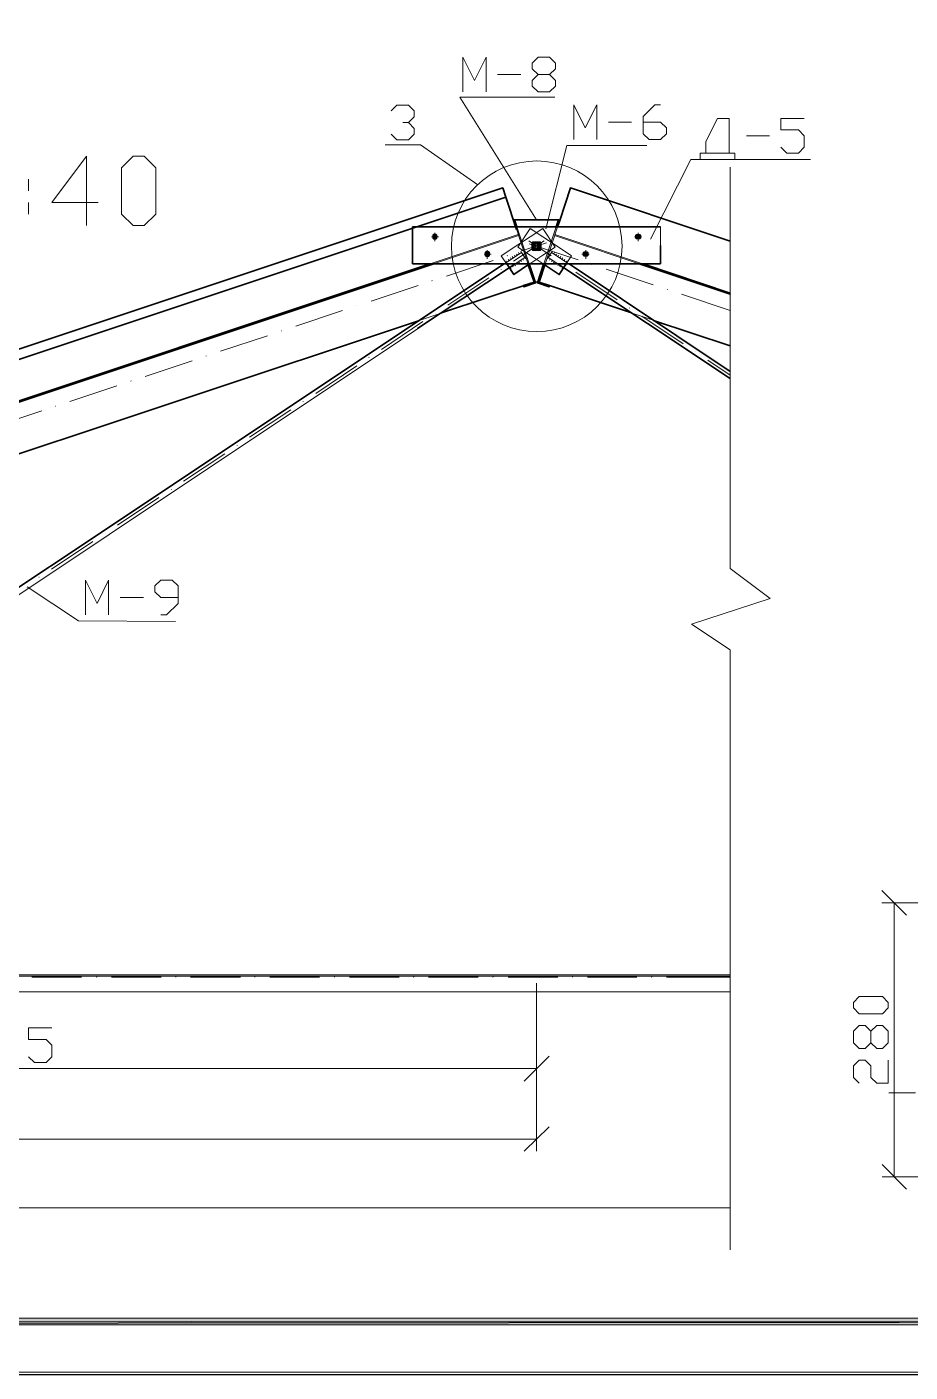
# Model space of a CAD drawing. Header units: millimetres. Extents: x -258556 to -95372, y 16759 to 83874.
# Drawn here: x -128777.3 to -128688.6, y 41411.4 to 41546.7 of the extents above; entities that cross this region are included whole.
import ezdxf
from ezdxf.xclip import XClip

# ---------------------------------------------------------------- set-up
doc = ezdxf.new("R2010")
doc.units = ezdxf.units.MM
doc.header["$LTSCALE"] = 0.5
doc.header["$XCLIPFRAME"] = 2

# ---------------------------------------------------------------- blocks, each defined once
blk = doc.blocks.new('MF13D4CA0')
at = {"color": 7, "linetype": 'Continuous', "lineweight": 5, "true_color": 0x000007}
blk.add_lwpolyline([(17.9, 582.9), (17.9, 11.05), (823.42, 11.05), (823.42, 582.9)], close=True, dxfattribs=at)

msp = doc.modelspace()

# ---------------------------------------------------------------- hatches: boundary and pattern name
at = {"true_color": 0x000007}
h = msp.add_hatch(color=7, dxfattribs=at)
h.paths.add_polyline_path([(-128336.362, 41416.87), (-128336.362, 41416.147), (-128151.253, 41416.87)])
h.paths.add_polyline_path([(-128336.362, 41416.147), (-128151.253, 41416.87), (-128150.53, 41416.182)])
h.paths.add_polyline_path([(-128151.253, 41416.87), (-128150.53, 41416.182), (-128151.253, 42001.108)])
h.paths.add_polyline_path([(-128150.53, 41416.182), (-128151.253, 42001.108), (-128150.53, 42001.762)])
h.paths.add_polyline_path([(-128151.253, 42001.108), (-128150.53, 42001.762), (-128963.796, 42001.108)])
h.paths.add_polyline_path([(-128150.53, 42001.762), (-128963.796, 42001.108), (-128964.484, 42001.762)])
h.paths.add_polyline_path([(-128963.796, 42001.108), (-128964.484, 42001.762), (-128963.796, 41416.87)])
h.paths.add_polyline_path([(-128964.484, 42001.762), (-128963.796, 41416.87), (-128964.484, 41416.182)])
h.paths.add_polyline_path([(-128963.796, 41416.87), (-128964.484, 41416.182), (-128336.362, 41416.733)])
h.paths.add_polyline_path([(-128964.484, 41416.182), (-128336.362, 41416.733), (-128336.362, 41416.044)])

# ---------------------------------------------------------------- linework, layer by layer
at = {"color": 7, "linetype": 'Continuous', "lineweight": 5, "true_color": 0x000007}
for points in [[(-128964.14, 41416.526), (-128150.875, 41416.388), (-128150.875, 42001.418), (-128964.14, 42001.418)], [(-128690.78, 41448.02), (-128691.365, 41447.435), (-128693.706, 41447.435), (-128694.256, 41448.02), (-128694.256, 41448.571), (-128693.706, 41449.156), (-128691.365, 41449.156), (-128690.78, 41448.571)]]:
    msp.add_lwpolyline(points, close=True, dxfattribs=at)
at = {"color": 7, "linetype": 'Continuous', "lineweight": 13, "true_color": 0x000007}
for points in [[(-128733.529, 41540.127), (-128733.529, 41543.62), (-128732.359, 41541.297), (-128731.188, 41543.62), (-128731.188, 41540.127)], [(-128724.804, 41541.882), (-128724.219, 41541.297), (-128724.219, 41540.712), (-128724.804, 41540.127), (-128725.957, 41540.127), (-128726.542, 41540.712), (-128726.542, 41541.297), (-128725.957, 41541.882), (-128724.804, 41541.882), (-128724.219, 41542.45), (-128724.219, 41543.035), (-128724.804, 41543.62), (-128725.957, 41543.62), (-128726.542, 41543.035), (-128726.542, 41542.45), (-128725.957, 41541.882)], [(-128730.035, 41541.882), (-128727.712, 41541.882), (-128727.712, 41541.882)], [(-128740.74, 41538.216), (-128740.155, 41538.784), (-128739.002, 41538.784), (-128738.417, 41538.216), (-128738.417, 41537.631), (-128739.002, 41537.046), (-128739.57, 41537.046)], [(-128726.129, 41527.271), (-128733.822, 41539.61), (-128724.27, 41539.61)], [(-128722.377, 41535.36), (-128722.377, 41538.836), (-128721.224, 41536.53), (-128720.054, 41538.836), (-128720.054, 41535.36)], [(-128715.407, 41537.098), (-128713.669, 41537.098), (-128713.067, 41536.53), (-128713.067, 41535.928), (-128713.669, 41535.36), (-128714.805, 41535.36), (-128715.407, 41535.928), (-128715.407, 41537.666), (-128714.237, 41538.836), (-128713.669, 41538.836)], [(-128739.002, 41537.046), (-128738.417, 41536.461), (-128738.417, 41535.876), (-128739.002, 41535.308), (-128740.155, 41535.308), (-128740.74, 41535.876)], [(-128718.883, 41537.098), (-128716.56, 41537.098), (-128716.56, 41537.098)], [(-128709.676, 41533.398), (-128709.676, 41533.983), (-128706.768, 41533.983), (-128706.768, 41537.476), (-128707.938, 41537.476), (-128709.108, 41535.153), (-128709.108, 41533.983), (-128706.2, 41533.983), (-128706.2, 41533.398)], [(-128701.553, 41534.568), (-128700.951, 41533.983), (-128699.798, 41533.983), (-128699.213, 41534.568), (-128699.213, 41535.721), (-128699.798, 41536.306), (-128701.553, 41536.306), (-128701.553, 41537.476), (-128699.213, 41537.476)], [(-128705.03, 41535.721), (-128702.706, 41535.721), (-128702.706, 41535.721)], [(-128732.032, 41530.799), (-128737.78, 41534.826), (-128741.342, 41534.826)], [(-128725.182, 41526.359), (-128723.083, 41534.74), (-128723.083, 41534.74)], [(-128715.028, 41534.74), (-128723.083, 41534.74), (-128723.083, 41534.74)], [(-128710.623, 41533.346), (-128714.65, 41525.326), (-128714.65, 41525.326)], [(-128698.593, 41533.346), (-128710.623, 41533.346), (-128710.623, 41533.346)], [(-128706.647, 41532.554), (-128706.647, 41492.215), (-128706.647, 41492.215)], [(-128826.341, 41498.187), (-128729.519, 41530.472), (-128729.519, 41530.472)], [(-128729.519, 41530.472), (-128726.37, 41521.007), (-128726.37, 41521.007)], [(-128722.721, 41530.472), (-128725.871, 41521.007), (-128725.871, 41521.007)], [(-128706.647, 41525.12), (-128722.721, 41530.472), (-128722.721, 41530.472)], [(-128728.332, 41527.271), (-128728.435, 41527.219), (-128728.435, 41527.219)], [(-128723.909, 41527.271), (-128723.788, 41527.219), (-128723.788, 41527.219)], [(-128713.669, 41524.69), (-128713.669, 41526.565), (-128713.669, 41526.565)], [(-128823.812, 41493.85), (-128737.9, 41522.487), (-128727.953, 41525.791)], [(-128747.211, 41519.251), (-128737.866, 41522.366), (-128727.936, 41525.688)], [(-128735.973, 41525.567), (-128736.678, 41525.567), (-128736.678, 41525.567)], [(-128736.334, 41525.963), (-128736.334, 41525.12), (-128736.334, 41525.12)], [(-128725.337, 41525.154), (-128728.418, 41523.106), (-128728.418, 41523.106)], [(-128725.131, 41524.965), (-128727.626, 41524.139), (-128727.626, 41524.139)], [(-128726.903, 41525.154), (-128724.649, 41523.657), (-128724.649, 41523.657)], [(-128726.852, 41524.862), (-128721.947, 41523.244), (-128721.947, 41523.244)], [(-128714.495, 41522.401), (-128724.322, 41525.688), (-128724.322, 41525.688)], [(-128714.461, 41522.504), (-128724.27, 41525.791), (-128724.27, 41525.791)], [(-128716.268, 41525.567), (-128715.562, 41525.567), (-128715.562, 41525.567)], [(-128715.906, 41525.963), (-128715.906, 41525.12), (-128715.906, 41525.12)], [(-128727.643, 41523.984), (-128820.679, 41461.96), (-128820.679, 41461.96)], [(-128727.299, 41523.485), (-128738.072, 41516.326), (-128738.072, 41516.326)], [(-128730.689, 41523.829), (-128731.395, 41523.829), (-128731.395, 41523.829)], [(-128731.068, 41524.208), (-128731.068, 41523.347), (-128731.068, 41523.347)], [(-128729.037, 41523.657), (-128729.054, 41523.674), (-128729.054, 41523.674)], [(-128728.469, 41523.433), (-128728.555, 41523.571), (-128728.555, 41523.571)], [(-128728.263, 41523.588), (-128728.349, 41523.709), (-128728.349, 41523.709)], [(-128728.039, 41523.726), (-128728.125, 41523.829), (-128728.125, 41523.829)], [(-128727.85, 41523.864), (-128727.936, 41523.984), (-128727.936, 41523.984)], [(-128727.471, 41523.743), (-128727.643, 41523.984), (-128727.712, 41524.122)], [(-128727.402, 41523.657), (-128727.523, 41523.812), (-128727.523, 41523.812)], [(-128727.299, 41523.485), (-128727.523, 41523.812), (-128727.523, 41523.812)], [(-128727.299, 41523.485), (-128727.213, 41523.347), (-128727.213, 41523.347)], [(-128724.941, 41523.485), (-128725.027, 41523.347), (-128725.027, 41523.347)], [(-128724.941, 41523.485), (-128724.718, 41523.812), (-128724.718, 41523.812)], [(-128724.941, 41523.485), (-128706.647, 41511.3), (-128706.647, 41511.3)], [(-128724.821, 41523.657), (-128724.718, 41523.812), (-128724.718, 41523.812)], [(-128724.769, 41523.743), (-128724.614, 41523.984), (-128724.528, 41524.122)], [(-128724.614, 41523.984), (-128706.647, 41512.023), (-128706.647, 41512.023)], [(-128724.391, 41523.864), (-128724.305, 41523.984), (-128724.305, 41523.984)], [(-128724.184, 41523.726), (-128724.098, 41523.829), (-128724.098, 41523.829)], [(-128723.978, 41523.588), (-128723.909, 41523.709), (-128723.909, 41523.709)], [(-128723.771, 41523.433), (-128723.685, 41523.571), (-128723.685, 41523.571)], [(-128721.551, 41523.829), (-128720.845, 41523.829), (-128720.845, 41523.829)], [(-128721.172, 41524.208), (-128721.172, 41523.347), (-128721.172, 41523.347)], [(-128730.466, 41523.192), (-128735.181, 41521.609), (-128735.181, 41521.609)], [(-128729.657, 41522.263), (-128729.674, 41522.297), (-128729.674, 41522.297)], [(-128729.106, 41523.02), (-128729.175, 41523.158), (-128729.175, 41523.158)], [(-128729.106, 41523.02), (-128729.123, 41523.037), (-128729.123, 41523.037)], [(-128729.02, 41522.693), (-128729.089, 41522.779), (-128729.089, 41522.779)], [(-128728.882, 41523.175), (-128728.968, 41523.278), (-128728.968, 41523.278)], [(-128728.676, 41523.313), (-128728.745, 41523.433), (-128728.745, 41523.433)], [(-128728.745, 41522.504), (-128728.659, 41522.383), (-128728.659, 41522.383)], [(-128728.538, 41522.642), (-128728.469, 41522.538), (-128728.469, 41522.538)], [(-128728.332, 41522.779), (-128728.246, 41522.659), (-128728.246, 41522.659)], [(-128728.125, 41522.934), (-128728.039, 41522.797), (-128728.039, 41522.797)], [(-128727.919, 41523.055), (-128727.833, 41522.934), (-128727.833, 41522.934)], [(-128727.712, 41523.192), (-128727.626, 41523.089), (-128727.626, 41523.089)], [(-128727.488, 41523.347), (-128727.437, 41523.21), (-128727.437, 41523.21)], [(-128724.735, 41523.347), (-128724.821, 41523.21), (-128724.821, 41523.21)], [(-128724.528, 41523.192), (-128724.614, 41523.089), (-128724.614, 41523.089)], [(-128724.322, 41523.055), (-128724.408, 41522.934), (-128724.408, 41522.934)], [(-128724.132, 41522.934), (-128724.184, 41522.797), (-128724.184, 41522.797)], [(-128723.909, 41522.779), (-128723.995, 41522.659), (-128723.995, 41522.659)], [(-128723.702, 41522.642), (-128723.788, 41522.538), (-128723.788, 41522.538)], [(-128723.582, 41523.313), (-128723.478, 41523.433), (-128723.478, 41523.433)], [(-128723.478, 41522.504), (-128723.582, 41522.383), (-128723.582, 41522.383)], [(-128723.392, 41522.814), (-128723.41, 41522.848), (-128723.41, 41522.848)], [(-128723.358, 41523.175), (-128723.272, 41523.278), (-128723.272, 41523.278)], [(-128723.22, 41522.693), (-128723.152, 41522.779), (-128723.152, 41522.779)], [(-128723.152, 41523.02), (-128723.169, 41523.037), (-128723.169, 41523.037)], [(-128723.152, 41523.02), (-128723.065, 41523.158), (-128723.065, 41523.158)], [(-128720.536, 41522.779), (-128720.553, 41522.797), (-128720.553, 41522.797)], [(-128719.107, 41522.297), (-128714.392, 41520.731), (-128714.392, 41520.731)], [(-128706.647, 41519.785), (-128714.392, 41522.366), (-128714.392, 41522.366)], [(-128706.647, 41519.905), (-128714.34, 41522.487), (-128714.34, 41522.487)], [(-128823.192, 41488.738), (-128726.37, 41521.007), (-128726.37, 41521.007)], [(-128736.61, 41521.144), (-128736.627, 41521.162), (-128736.627, 41521.162)], [(-128730.913, 41521.437), (-128735.043, 41518.683), (-128735.043, 41518.683)], [(-128726.215, 41521.041), (-128726.129, 41521.041), (-128726.026, 41521.041)], [(-128706.647, 41514.605), (-128725.871, 41521.007), (-128725.871, 41521.007)], [(-128722.171, 41522.005), (-128718.023, 41519.234), (-128718.023, 41519.234)], [(-128738.021, 41520.662), (-128742.753, 41519.096), (-128742.753, 41519.096)], [(-128712.963, 41520.249), (-128712.981, 41520.267), (-128712.981, 41520.267)], [(-128711.552, 41519.785), (-128706.647, 41518.15), (-128706.647, 41518.15)], [(-128837.872, 41489.031), (-128747.211, 41519.251), (-128747.211, 41519.251)], [(-128745.61, 41518.15), (-128750.309, 41516.567), (-128750.309, 41516.567)], [(-128744.165, 41518.615), (-128744.182, 41518.632), (-128744.182, 41518.632)], [(-128716.767, 41518.391), (-128716.784, 41518.408), (-128716.784, 41518.408)], [(-128737.539, 41517.031), (-128741.686, 41514.243), (-128741.686, 41514.243)], [(-128736.3, 41517.84), (-128736.317, 41517.857), (-128736.317, 41517.857)], [(-128715.528, 41517.582), (-128711.397, 41514.794), (-128711.397, 41514.794)], [(-128753.165, 41515.62), (-128757.898, 41514.054), (-128757.898, 41514.054)], [(-128751.754, 41516.102), (-128751.771, 41516.119), (-128751.771, 41516.119)], [(-128760.72, 41513.107), (-128765.453, 41511.524), (-128765.453, 41511.524)], [(-128759.309, 41513.572), (-128759.326, 41513.589), (-128759.326, 41513.589)], [(-128742.943, 41513.434), (-128742.96, 41513.452), (-128742.96, 41513.452)], [(-128710.141, 41513.985), (-128710.158, 41514.002), (-128710.158, 41514.002)], [(-128708.902, 41513.142), (-128706.647, 41511.645), (-128706.647, 41511.645)], [(-128744.165, 41512.591), (-128748.312, 41509.82), (-128748.312, 41509.82)], [(-128768.293, 41510.578), (-128773.008, 41509.011), (-128773.008, 41509.011)], [(-128766.864, 41511.059), (-128766.882, 41511.077), (-128766.882, 41511.077)], [(-128749.569, 41509.011), (-128749.586, 41509.029), (-128749.586, 41509.029)], [(-128775.848, 41508.065), (-128780.581, 41506.482), (-128780.581, 41506.482)], [(-128774.437, 41508.53), (-128774.454, 41508.547), (-128774.454, 41508.547)], [(-128750.808, 41508.168), (-128754.972, 41505.415), (-128754.972, 41505.415)], [(-128756.194, 41504.589), (-128756.211, 41504.606), (-128756.211, 41504.606)], [(-128757.451, 41503.745), (-128761.598, 41500.992), (-128761.598, 41500.992)], [(-128764.076, 41499.34), (-128768.224, 41496.569), (-128768.224, 41496.569)], [(-128762.82, 41500.148), (-128762.854, 41500.166), (-128762.854, 41500.166)], [(-128769.463, 41495.726), (-128769.48, 41495.743), (-128769.48, 41495.743)], [(-128770.719, 41494.917), (-128774.85, 41492.129), (-128774.85, 41492.129)], [(-128776.106, 41491.32), (-128776.123, 41491.337), (-128776.123, 41491.337)], [(-128771.442, 41487.551), (-128771.442, 41491.027), (-128770.289, 41488.704), (-128769.136, 41491.027), (-128769.136, 41487.551)], [(-128763.887, 41487.551), (-128763.319, 41487.551), (-128762.149, 41488.704), (-128762.149, 41490.459), (-128762.734, 41491.027), (-128763.887, 41491.027), (-128764.472, 41490.459), (-128764.472, 41489.874), (-128763.887, 41489.289), (-128762.149, 41489.289)], [(-128706.647, 41492.215), (-128702.655, 41489.186), (-128710.554, 41486.604), (-128706.647, 41484.023)], [(-128772.165, 41486.931), (-128777.328, 41490.373), (-128777.328, 41490.373)], [(-128767.966, 41489.289), (-128765.625, 41489.289), (-128765.625, 41489.289)], [(-128762.407, 41486.862), (-128772.165, 41486.931), (-128772.165, 41486.931)], [(-128688.921, 41457.348), (-128691.417, 41459.843), (-128691.417, 41459.843)], [(-128661.368, 41458.587), (-128691.417, 41458.587), (-128691.417, 41458.587)]]:
    msp.add_lwpolyline(points, dxfattribs=at)
at = {"color": 7, "linetype": 'Continuous', "lineweight": 18, "true_color": 0x000007}
for points in [[(-128770.186, 41529.009), (-128774.832, 41529.009), (-128771.356, 41533.656), (-128771.356, 41526.703)], [(-128777.173, 41531.35), (-128777.173, 41530.18), (-128777.173, 41530.18)], [(-128777.173, 41529.009), (-128777.173, 41527.839), (-128777.173, 41527.839)], [(-128831.074, 41454.25), (-128738.072, 41516.308), (-128738.072, 41516.308)], [(-128830.695, 41451.359), (-128706.647, 41451.359), (-128706.647, 41451.359)], [(-128706.647, 41451.221), (-128830.695, 41451.221), (-128830.695, 41451.221)], [(-128830.833, 41449.638), (-128706.647, 41449.638), (-128706.647, 41449.638)]]:
    msp.add_lwpolyline(points, dxfattribs=at)
msp.add_lwpolyline([(-128766.675, 41526.703), (-128767.845, 41527.839), (-128767.845, 41532.486), (-128766.675, 41533.656), (-128765.539, 41533.656), (-128764.369, 41532.486), (-128764.369, 41527.839), (-128765.539, 41526.703)], close=True, dxfattribs=at)
at = {"color": 7, "linetype": 'Continuous', "lineweight": 35, "true_color": 0x000007}
for points in [[(-128839.472, 41493.815), (-128729.519, 41530.472), (-128729.209, 41529.543)], [(-128723.788, 41527.219), (-128722.721, 41530.472), (-128706.647, 41525.12)], [(-128728.125, 41526.307), (-128729.209, 41529.543), (-128839.163, 41492.886), (-128851.037, 41488.91), (-128849.798, 41485.176)], [(-128738.571, 41526.565), (-128713.669, 41526.565), (-128713.669, 41526.565)], [(-128713.669, 41524.69), (-128713.669, 41522.848), (-128738.571, 41522.848), (-128738.571, 41526.565)], [(-128724.012, 41526.565), (-128723.788, 41527.219), (-128723.909, 41527.271), (-128728.332, 41527.271), (-128728.435, 41527.219), (-128728.228, 41526.565)], [(-128728.091, 41526.565), (-128728.332, 41527.271), (-128728.332, 41527.271)], [(-128723.909, 41527.271), (-128724.15, 41526.565), (-128724.15, 41526.565)], [(-128837.906, 41489.134), (-128736.85, 41522.848), (-128736.85, 41522.848)], [(-128736.455, 41522.848), (-128837.872, 41489.031), (-128837.872, 41489.031)], [(-128820.679, 41461.96), (-128729.381, 41522.848), (-128729.381, 41522.848)], [(-128728.865, 41522.452), (-128738.072, 41516.326), (-128738.072, 41516.326)], [(-128729.106, 41522.848), (-128728.4, 41521.764), (-128726.817, 41522.848)], [(-128728.865, 41522.452), (-128728.263, 41522.848), (-128728.263, 41522.848)], [(-128726.989, 41522.848), (-128726.37, 41521.007), (-128727.437, 41520.662), (-128727.385, 41520.525), (-128726.215, 41520.921), (-128726.852, 41522.848)], [(-128725.406, 41522.797), (-128726.026, 41520.921), (-128724.855, 41520.525), (-128724.804, 41520.662), (-128725.871, 41521.007), (-128725.268, 41522.848)], [(-128725.44, 41522.848), (-128723.84, 41521.764), (-128723.134, 41522.848)], [(-128723.978, 41522.848), (-128723.392, 41522.452), (-128706.647, 41511.3)], [(-128706.647, 41512.023), (-128722.842, 41522.848), (-128722.842, 41522.848)], [(-128715.803, 41522.848), (-128706.647, 41519.785), (-128706.647, 41519.785)], [(-128715.407, 41522.848), (-128706.647, 41519.905), (-128706.647, 41519.905)], [(-128735.663, 41517.909), (-128726.37, 41521.007), (-128726.37, 41521.007)], [(-128724.804, 41520.662), (-128716.56, 41517.909), (-128716.56, 41517.909)], [(-128834.516, 41484.952), (-128737.866, 41517.152), (-128737.866, 41517.152)], [(-128714.357, 41517.152), (-128706.647, 41514.605), (-128706.647, 41514.605)]]:
    msp.add_lwpolyline(points, dxfattribs=at)
at = {"color": 7, "linetype": 'Continuous', "lineweight": 13, "true_color": 0x000007}
for points in [[(-128725.492, 41523.709), (-128724.253, 41524.535), (-128725.492, 41526.393), (-128726.748, 41525.567), (-128727.987, 41524.741), (-128729.657, 41523.64), (-128728.4, 41521.764)], [(-128725.991, 41521.041), (-128724.804, 41520.662), (-128724.855, 41520.525), (-128726.026, 41520.921), (-128725.991, 41521.041), (-128723.909, 41527.271), (-128728.332, 41527.271), (-128726.266, 41521.041), (-128726.215, 41520.921), (-128727.385, 41520.525), (-128727.437, 41520.662), (-128726.266, 41521.041)], [(-128726.748, 41523.709), (-128727.987, 41524.535), (-128726.748, 41526.393), (-128725.492, 41525.567), (-128724.253, 41524.741), (-128722.601, 41523.64), (-128723.84, 41521.764)]]:
    msp.add_lwpolyline(points, close=True, dxfattribs=at)
at = {"color": 7, "linetype": 'Continuous', "lineweight": 53, "true_color": 0x000007}
for points in [[(-128736.334, 41525.567), (-128736.334, 41525.722), (-128736.489, 41525.722), (-128736.489, 41525.412), (-128736.197, 41525.412), (-128736.197, 41525.722), (-128736.334, 41525.722)], [(-128715.906, 41525.567), (-128715.906, 41525.722), (-128715.751, 41525.722), (-128715.751, 41525.412), (-128716.061, 41525.412), (-128716.061, 41525.722), (-128715.906, 41525.722)], [(-128731.068, 41523.829), (-128731.068, 41523.984), (-128731.223, 41523.984), (-128731.223, 41523.674), (-128730.913, 41523.674), (-128730.913, 41523.984), (-128731.068, 41523.984)], [(-128721.172, 41523.829), (-128721.172, 41523.984), (-128721.035, 41523.984), (-128721.035, 41523.674), (-128721.327, 41523.674), (-128721.327, 41523.984), (-128721.172, 41523.984)]]:
    msp.add_lwpolyline(points, dxfattribs=at)
msp.add_lwpolyline([(-128726.129, 41524.999), (-128725.75, 41524.999), (-128725.75, 41524.259), (-128726.507, 41524.259), (-128726.507, 41524.999)], close=True, dxfattribs=at)
at = {"color": 7, "linetype": 'Continuous', "lineweight": 5, "true_color": 0x000007}
for points in [[(-128706.647, 41484.023), (-128706.647, 41423.685), (-128706.647, 41423.685)], [(-128690.16, 41431.017), (-128690.16, 41458.587), (-128690.16, 41458.587)], [(-128838.233, 41451.221), (-128706.647, 41451.221), (-128706.647, 41451.221)], [(-128833.759, 41451.359), (-128706.647, 41451.359), (-128706.647, 41451.359)], [(-128776.829, 41451.118), (-128771.838, 41451.118), (-128771.838, 41451.118)], [(-128770.324, 41451.118), (-128770.358, 41451.152), (-128770.358, 41451.152)], [(-128768.843, 41451.118), (-128763.853, 41451.118), (-128763.853, 41451.118)], [(-128762.373, 41451.118), (-128762.373, 41451.152), (-128762.373, 41451.152)], [(-128760.893, 41451.118), (-128755.867, 41451.118), (-128755.867, 41451.118)], [(-128754.422, 41451.118), (-128754.422, 41451.152), (-128754.422, 41451.152)], [(-128752.907, 41451.118), (-128747.916, 41451.118), (-128747.916, 41451.118)], [(-128746.436, 41451.118), (-128746.436, 41451.152), (-128746.436, 41451.152)], [(-128744.922, 41451.118), (-128739.931, 41451.118), (-128739.931, 41451.118)], [(-128738.451, 41451.118), (-128738.485, 41451.152), (-128738.485, 41451.152)], [(-128736.971, 41451.118), (-128731.98, 41451.118), (-128731.98, 41451.118)], [(-128730.466, 41451.118), (-128730.5, 41451.152), (-128730.5, 41451.152)], [(-128728.986, 41451.118), (-128723.995, 41451.118), (-128723.995, 41451.118)], [(-128726.129, 41450.498), (-128726.129, 41433.598), (-128726.129, 41433.598)], [(-128726.129, 41450.498), (-128726.129, 41440.654), (-128726.129, 41440.654)], [(-128722.515, 41451.118), (-128722.515, 41451.152), (-128722.515, 41451.152)], [(-128721, 41451.118), (-128716.044, 41451.118), (-128716.044, 41451.118)], [(-128714.529, 41451.118), (-128714.564, 41451.152), (-128714.564, 41451.152)], [(-128713.049, 41451.118), (-128706.647, 41451.118), (-128706.647, 41451.118)], [(-128706.647, 41449.638), (-128838.233, 41449.638), (-128838.233, 41449.638)], [(-128777.173, 41443.098), (-128776.588, 41442.547), (-128775.418, 41442.547), (-128774.832, 41443.098), (-128774.832, 41444.268), (-128775.418, 41444.853), (-128777.173, 41444.853), (-128777.173, 41446.024), (-128774.832, 41446.024)], [(-128692.535, 41445.679), (-128691.916, 41446.265), (-128691.365, 41446.265), (-128690.78, 41445.679), (-128690.78, 41444.509), (-128691.365, 41443.924), (-128691.916, 41443.924), (-128692.535, 41444.509), (-128692.535, 41445.679), (-128693.086, 41446.265), (-128693.706, 41446.265), (-128694.256, 41445.679), (-128694.256, 41444.509), (-128693.706, 41443.924), (-128693.086, 41443.924), (-128692.535, 41444.509)], [(-128727.368, 41440.654), (-128724.855, 41443.167), (-128724.855, 41443.167)], [(-128693.706, 41440.448), (-128694.256, 41441.033), (-128694.256, 41442.203), (-128693.706, 41442.754), (-128693.086, 41442.754), (-128692.535, 41442.203), (-128692.535, 41441.033), (-128691.916, 41440.448), (-128690.78, 41440.448), (-128690.78, 41442.754)], [(-128836.375, 41441.928), (-128726.129, 41441.928), (-128726.129, 41441.928)], [(-128690.711, 41439.484), (-128688.026, 41439.484), (-128688.026, 41439.484)], [(-128727.368, 41433.598), (-128724.855, 41436.076), (-128724.855, 41436.076)], [(-128946.621, 41434.837), (-128726.129, 41434.837), (-128726.129, 41434.837)], [(-128691.399, 41432.29), (-128688.921, 41429.778), (-128688.921, 41429.778)], [(-128661.351, 41431.017), (-128691.399, 41431.017), (-128691.399, 41431.017)], [(-128946.621, 41427.919), (-128706.647, 41427.919), (-128706.647, 41427.919)]]:
    msp.add_lwpolyline(points, dxfattribs=at)
at = {"color": 7, "linetype": 'Continuous', "lineweight": -2, "true_color": 0x000007}
for points in [[(-128963.796, 41416.87), (-128964.484, 41416.182), (-128336.362, 41416.733)], [(-128964.484, 41416.182), (-128336.362, 41416.733), (-128336.362, 41416.044)]]:
    msp.add_lwpolyline(points, close=True, dxfattribs=at)
at = {"color": 7, "linetype": 'Continuous', "lineweight": 13, "true_color": 0x000007}
msp.add_open_spline([(-128717.524, 41524.621), (-128717.524, 41529.353), (-128721.362, 41533.191), (-128726.094, 41533.191), (-128726.094, 41533.191), (-128730.827, 41533.191), (-128734.682, 41529.353), (-128734.682, 41524.621), (-128734.682, 41524.621), (-128734.682, 41519.871), (-128730.827, 41516.033), (-128726.094, 41516.033), (-128726.094, 41516.033), (-128721.362, 41516.033), (-128717.524, 41519.871), (-128717.524, 41524.621)], degree=3, knots=[0, 0, 0, 0, 0.0625, 0.0625, 0.0625, 0.062501, 0.125, 0.125, 0.125, 0.125001, 0.1875, 0.1875, 0.1875, 0.187501, 1, 1, 1, 1], dxfattribs=at)
at = {"color": 7, "linetype": 'Continuous', "lineweight": 53, "true_color": 0x000007}
for points in [[(-128736.214, 41525.584), (-128736.214, 41525.653), (-128736.265, 41525.705), (-128736.334, 41525.705), (-128736.334, 41525.705), (-128736.403, 41525.705), (-128736.455, 41525.653), (-128736.455, 41525.584), (-128736.455, 41525.584), (-128736.455, 41525.516), (-128736.403, 41525.464), (-128736.334, 41525.464), (-128736.334, 41525.464), (-128736.265, 41525.464), (-128736.214, 41525.516), (-128736.214, 41525.584)], [(-128725.871, 41524.638), (-128725.871, 41524.793), (-128725.991, 41524.913), (-128726.146, 41524.913), (-128726.146, 41524.913), (-128726.284, 41524.913), (-128726.421, 41524.793), (-128726.421, 41524.638), (-128726.421, 41524.638), (-128726.421, 41524.483), (-128726.284, 41524.363), (-128726.146, 41524.363), (-128726.146, 41524.363), (-128725.991, 41524.363), (-128725.871, 41524.483), (-128725.871, 41524.638)], [(-128715.803, 41525.584), (-128715.803, 41525.653), (-128715.855, 41525.705), (-128715.923, 41525.705), (-128715.923, 41525.705), (-128715.992, 41525.705), (-128716.044, 41525.653), (-128716.044, 41525.584), (-128716.044, 41525.584), (-128716.044, 41525.516), (-128715.992, 41525.464), (-128715.923, 41525.464), (-128715.923, 41525.464), (-128715.855, 41525.464), (-128715.803, 41525.516), (-128715.803, 41525.584)], [(-128730.948, 41523.846), (-128730.948, 41523.915), (-128730.999, 41523.967), (-128731.068, 41523.967), (-128731.068, 41523.967), (-128731.137, 41523.967), (-128731.188, 41523.915), (-128731.188, 41523.846), (-128731.188, 41523.846), (-128731.188, 41523.777), (-128731.137, 41523.726), (-128731.068, 41523.726), (-128731.068, 41523.726), (-128730.999, 41523.726), (-128730.948, 41523.777), (-128730.948, 41523.846)], [(-128721.069, 41523.846), (-128721.069, 41523.915), (-128721.121, 41523.967), (-128721.19, 41523.967), (-128721.19, 41523.967), (-128721.258, 41523.967), (-128721.31, 41523.915), (-128721.31, 41523.846), (-128721.31, 41523.846), (-128721.31, 41523.777), (-128721.258, 41523.726), (-128721.19, 41523.726), (-128721.19, 41523.726), (-128721.121, 41523.726), (-128721.069, 41523.777), (-128721.069, 41523.846)]]:
    msp.add_open_spline(points, degree=3, knots=[0, 0, 0, 0, 0.0625, 0.0625, 0.0625, 0.062501, 0.125, 0.125, 0.125, 0.125001, 0.1875, 0.1875, 0.1875, 0.187501, 1, 1, 1, 1], dxfattribs=at)

# ---------------------------------------------------------------- block references
at = {"color": 7, "true_color": 0xffffff}
ref = msp.add_blockref('MF13D4CA0', (-129002.656, 41399.901), dxfattribs=dict(at, xscale=1.040502, yscale=1.040502, zscale=1.040502))
XClip(ref).set_block_clipping_path([(17.9953933291, 10.8175456262), (823.5538829452, 582.7005601007)])

doc.saveas('drawing.dxf')
